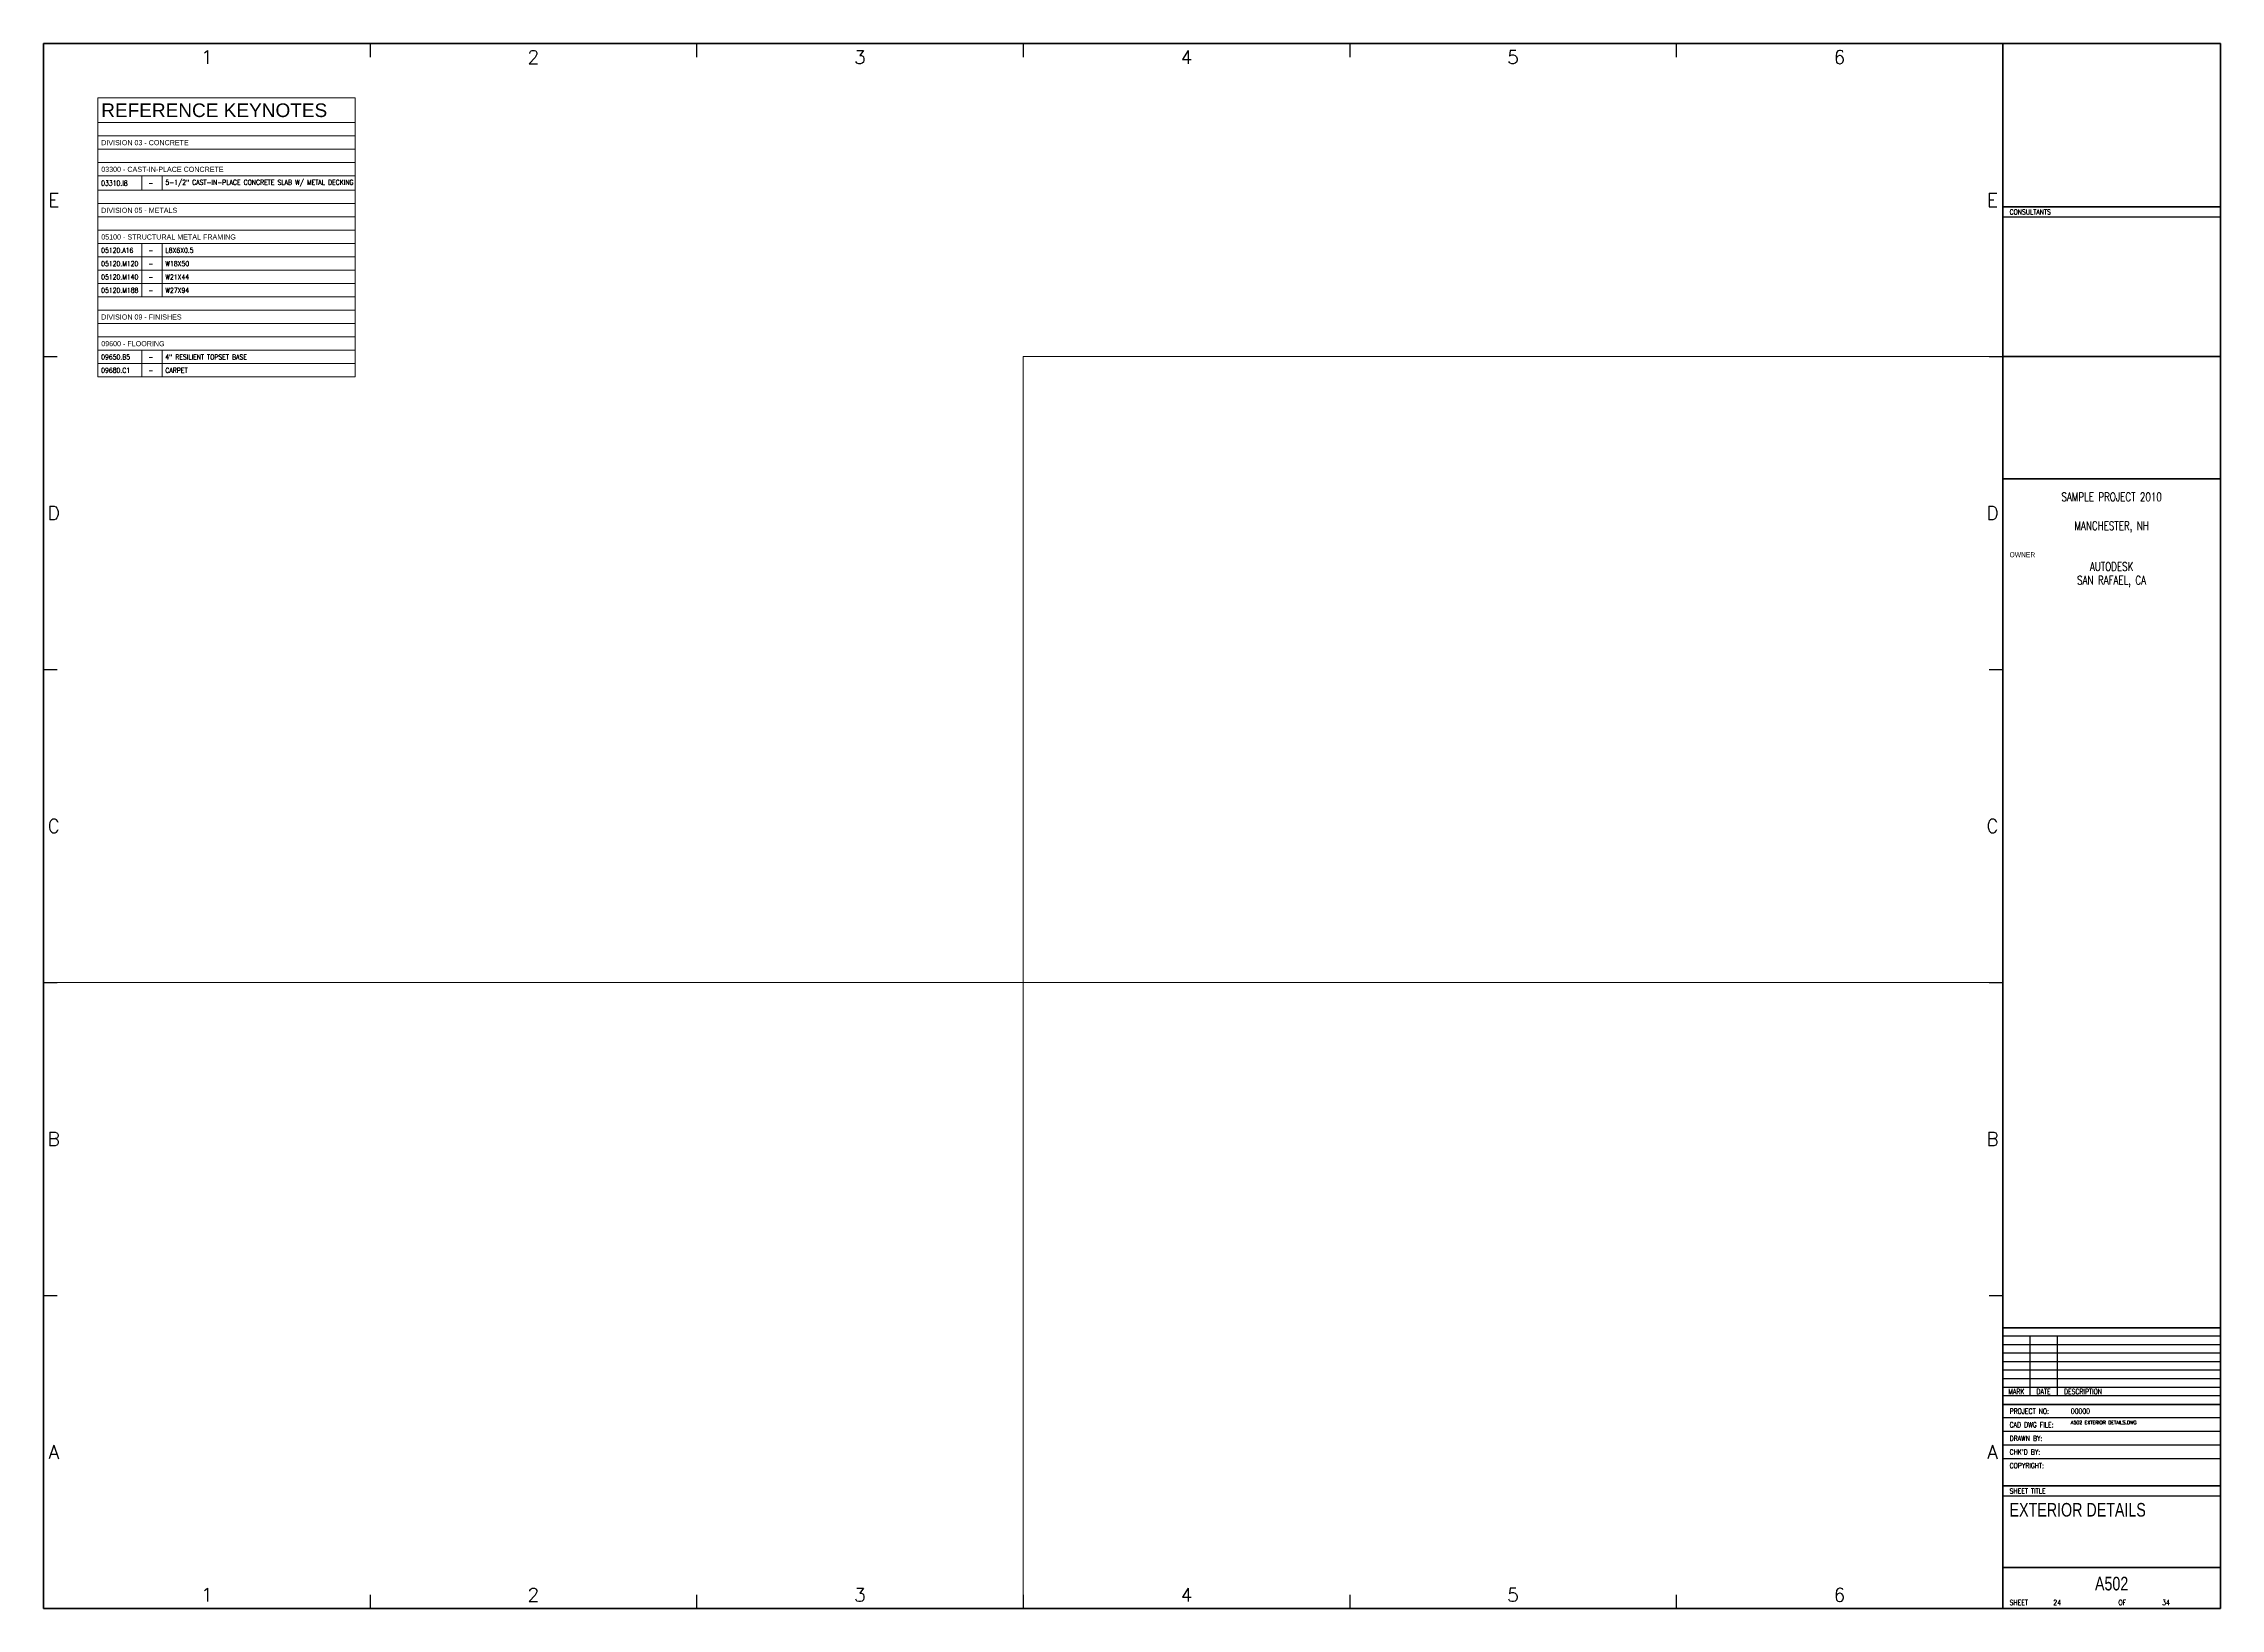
# Paper-space layout 'A502 Interior Details' of a CAD drawing. Header units: inches. Extents: x 0 to 40, y 0 to 28.8.
import ezdxf
from ezdxf.enums import TextEntityAlignment as Align

# ---------------------------------------------------------------- set-up
doc = ezdxf.new("R2010")
doc.units = ezdxf.units.IN
doc.header["$LTSCALE"] = 0.5
doc.header["$MEASUREMENT"] = 0
doc.layers.get('0').update_dxf_attribs({"lineweight": 18})
doc.layers.get('Defpoints').update_dxf_attribs({"color": 140, "lineweight": 18})
for name, color, linetype, lineweight in [('A-Anno-Note', 231, 'Continuous', 25), ('A-Anno-Titl', 233, 'Continuous', 50), ('A-Anno-Titl-Bdry', 239, 'Continuous', 200), ('A-Anno-Titl-Note', 231, 'Continuous', 25), ('A-Anno-Titl-Otln', 236, 'Continuous', 140), ('A-Anno-Titl-Thin', 231, 'Continuous', 25)]:
    doc.layers.add(name, color=color, linetype=linetype, lineweight=lineweight)
doc.layers.add('G-Anno-Nplt', color=140, linetype='Continuous', lineweight=18, plot=False)
doc.styles.add('Arch-Dim', font='romans.shx', dxfattribs={"width": 0.75})
doc.styles.add('RomanS', font='romans.shx')
doc.styles.add('Schedule-Header', font='arial.ttf')
doc.styles.add('Title-Fine', font='romans.shx', dxfattribs={"width": 0.75})
doc.styles.add('Title-Normal', font='arial.ttf', dxfattribs={"width": 0.75})

# ---------------------------------------------------------------- blocks, each defined once
blk = doc.blocks.new('*T5')
at = {"layer": 'A-Anno-Note', "color": 0, "linetype": 'ByBlock', "lineweight": -2, "transparency": 16777216}
for p, q in [((0, 0), (4.724, 0)), ((0, 0), (0, -0.453)), ((4.724, 0), (4.724, -0.453))]:
    blk.add_line(p, q, dxfattribs=at)
at = {"layer": 'Defpoints', "color": 8, "linetype": 'ByBlock', "lineweight": 0, "transparency": 16777216}
for p, q in [((0, -0.453), (4.724, -0.453)), ((0, -0.453), (0, -5.126)), ((0, -0.698), (4.724, -0.698)), ((4.724, -0.453), (4.724, -5.126)), ((0, -0.943), (4.724, -0.943)), ((0, -1.188), (4.724, -1.188)), ((0, -1.433), (4.724, -1.433)), ((0.809, -1.433), (0.809, -1.696)), ((1.179, -1.433), (1.179, -1.696)), ((0, -1.696), (4.724, -1.696)), ((0, -1.941), (4.724, -1.941)), ((0, -2.186), (4.724, -2.186)), ((0, -2.431), (4.724, -2.431)), ((0, -2.676), (4.724, -2.676)), ((0.809, -2.676), (0.809, -3.656)), ((1.179, -2.676), (1.179, -3.656)), ((0, -2.921), (4.724, -2.921)), ((0, -3.166), (4.724, -3.166)), ((0, -3.411), (4.724, -3.411)), ((0, -3.656), (4.724, -3.656)), ((0, -3.901), (4.724, -3.901)), ((0, -4.146), (4.724, -4.146)), ((0, -4.391), (4.724, -4.391)), ((0, -4.636), (4.724, -4.636)), ((0.809, -4.636), (0.809, -5.126)), ((1.179, -4.636), (1.179, -5.126)), ((0, -4.881), (4.724, -4.881)), ((0, -5.126), (4.724, -5.126))]:
    blk.add_line(p, q, dxfattribs=at)
at = {"layer": 'A-Anno-Note', "color": 0, "transparency": 16777216, "attachment_point": 4}
for s, insert, char_height, width, style in [('REFERENCE KEYNOTES', (0.06, -0.227), 0.25, 4.60442, 'Schedule-Header'), ('DIVISION 03 - CONCRETE', (0.06, -0.821), 0.09375, 4.60442, 'Schedule-Header'), ('03300 - CAST-IN-PLACE CONCRETE', (0.06, -1.311), 0.09375, 4.60442, 'Schedule-Header'), ('03310.I8', (0.06, -1.565), 0.0938, 0.68946, 'Title-Fine'), (' - ', (0.869, -1.565), 0.0938, 0.25, 'Title-Fine'), ('5-1/2" CAST-IN-PLACE CONCRETE SLAB W/ METAL DECKING', (1.239, -1.565), 0.09375, 3.42496, 'Title-Fine'), ('DIVISION 05 - METALS', (0.06, -2.064), 0.09375, 4.60442, 'Schedule-Header'), ('05100 - STRUCTURAL METAL FRAMING', (0.06, -2.554), 0.09375, 4.60442, 'Schedule-Header'), ('05120.A16', (0.06, -2.799), 0.0938, 0.68946, 'Title-Fine'), ('L8X6X0.5', (1.239, -2.799), 0.0938, 3.42496, 'Title-Fine'), ('05120.M120', (0.06, -3.044), 0.0938, 0.68946, 'Title-Fine'), (' - ', (0.869, -2.799), 0.0938, 0.25, 'Title-Fine'), (' - ', (0.869, -3.044), 0.0938, 0.25, 'Title-Fine'), ('W18X50', (1.239, -3.044), 0.0938, 3.42496, 'Title-Fine'), ('05120.M140', (0.06, -3.289), 0.0938, 0.68946, 'Title-Fine'), ('05120.M188', (0.06, -3.534), 0.0938, 0.68946, 'Title-Fine'), (' - ', (0.869, -3.289), 0.0938, 0.25, 'Title-Fine'), (' - ', (0.869, -3.534), 0.0938, 0.25, 'Title-Fine'), ('W21X44', (1.239, -3.289), 0.0938, 3.42496, 'Title-Fine'), ('W27X94', (1.239, -3.534), 0.0938, 3.42496, 'Title-Fine'), ('DIVISION 09 - FINISHES', (0.06, -4.024), 0.09375, 4.60442, 'Schedule-Header'), ('09600 - FLOORING', (0.06, -4.514), 0.09375, 4.60442, 'Schedule-Header'), ('09650.B5', (0.06, -4.759), 0.0938, 0.68946, 'Title-Fine'), (' - ', (0.869, -4.759), 0.0938, 0.25, 'Title-Fine'), ('4" RESILIENT TOPSET BASE', (1.239, -4.759), 0.09375, 3.42496, 'Title-Fine'), ('09680.C1', (0.06, -5.004), 0.0938, 0.68946, 'Title-Fine'), (' - ', (0.869, -5.004), 0.0938, 0.25, 'Title-Fine'), ('CARPET', (1.239, -5.004), 0.0938, 3.42496, 'Title-Fine')]:
    blk.add_mtext(s, dxfattribs=dict(at, insert=insert, char_height=char_height, width=width, style=style))

psp = doc.layouts.new('A502 Interior Details')

# ---------------------------------------------------------------- linework, layer by layer
at = {"layer": 'A-Anno-Titl-Bdry'}
for p, q in [((36, 25.75), (40, 25.75)), ((36, 23), (40, 23)), ((40, 20.75), (36, 20.75)), ((40, 5.156), (36, 5.156)), ((40, 3.75), (36, 3.75)), ((40, 2.25), (36, 2.25)), ((40, 0.75), (36, 0.75))]:
    psp.add_line(p, q, dxfattribs=at)
at = {"layer": 'A-Anno-Titl-Otln'}
psp.add_line((36, 28.75), (36, 0), dxfattribs=at)
psp.add_lwpolyline([(0, 0), (40, 0), (40, 28.75), (0, 28.75)], close=True, dxfattribs=at)
at = {"layer": 'A-Anno-Titl-Thin'}
for p, q in [((6, 28.75), (6, 28.5)), ((12, 28.75), (12, 28.5)), ((18, 28.75), (18, 28.5)), ((24, 28.75), (24, 28.5)), ((30, 28.75), (30, 28.5)), ((40, 25.562), (36, 25.562)), ((0, 23), (0.25, 23)), ((35.75, 23), (36, 23)), ((0, 17.25), (0.25, 17.25)), ((35.75, 17.25), (36, 17.25)), ((0, 11.5), (0.25, 11.5)), ((35.75, 11.5), (36, 11.5)), ((0, 5.75), (0.25, 5.75)), ((35.75, 5.75), (36, 5.75)), ((40, 5), (36, 5)), ((40, 4.844), (36, 4.844)), ((36.5, 5), (36.5, 3.906)), ((37, 5), (37, 3.906)), ((40, 4.688), (36, 4.688)), ((40, 4.531), (36, 4.531)), ((40, 4.375), (36, 4.375)), ((40, 4.219), (36, 4.219)), ((40, 4.062), (36, 4.062)), ((40, 3.906), (36, 3.906)), ((40, 3.5), (36, 3.5)), ((40, 3.25), (36, 3.25)), ((40, 3), (36, 3)), ((40, 2.75), (36, 2.75)), ((40, 2.062), (36, 2.062)), ((6, 0.25), (6, 0)), ((12, 0.25), (12, 0)), ((18, 0.25), (18, 0)), ((24, 0.25), (24, 0)), ((30, 0.25), (30, 0))]:
    psp.add_line(p, q, dxfattribs=at)
at = {"layer": 'G-Anno-Nplt'}
for points in [[(18, 11.5), (18, 23), (36, 23), (36, 11.5)], [(0, 0), (0, 11.5), (18, 11.5), (18, 0)], [(18, 0), (18, 11.5), (36, 11.5), (36, 0)]]:
    psp.add_lwpolyline(points, close=True, dxfattribs=at)

# ---------------------------------------------------------------- block references
psp.add_blockref('*T5', (1, 27.75))

# ---------------------------------------------------------------- texts
at = {"layer": 'A-Anno-Titl', "style": 'RomanS'}
for s, p in [('1', (3, 28.5)), ('2', (9, 28.5)), ('3', (15, 28.5)), ('4', (21, 28.5)), ('5', (27, 28.5)), ('6', (33, 28.5)), ('E', (0.188, 25.875)), ('E', (35.812, 25.875)), ('D', (0.188, 20.125)), ('D', (35.812, 20.125)), ('C', (0.188, 14.375)), ('C', (35.812, 14.375)), ('B', (0.188, 8.625)), ('B', (35.812, 8.625)), ('A', (0.188, 2.875)), ('A', (35.812, 2.875)), ('1', (3, 0.25)), ('2', (9, 0.25)), ('3', (15, 0.25)), ('4', (21, 0.25)), ('5', (27, 0.25)), ('6', (33, 0.25))]:
    psp.add_text(s, height=0.25, dxfattribs=at).set_placement(p, align=Align.MIDDLE)
at = {"layer": 'A-Anno-Titl'}
for s, insert, char_height, width, attachment_point, style in [('SAMPLE PROJECT 2010', (38, 20.5), 0.15625, 3.76213, 2, 'Arch-Dim'), ('MANCHESTER, NH', (38, 19.969), 0.15625, 3.76213, 2, 'Arch-Dim'), ('AUTODESK', (38, 19.219), 0.1562, 3.76114, 2, 'Arch-Dim'), ('SAN RAFAEL, CA', (38, 18.969), 0.15625, 3.74076, 2, 'Arch-Dim'), ('00000', (37.25, 3.577), 0.0938, 2.625, 7, 'Title-Fine'), ('A502 EXTERIOR DETAILS.DWG', (37.25, 3.448), 0.0625, 2.625, 1, 'RomanS'), ('EXTERIOR DETAILS', (36.125, 1.938), 0.25, 3.75, 1, 'Title-Normal'), ('A502', (38, 0.328), 0.25, 3.76152, 8, 'Title-Normal'), ('24', (37, 0.062), 0.0938, 1, 8, 'Arch-Dim'), ('34', (39, 0.062), 0.0938, 1, 8, 'Arch-Dim')]:
    psp.add_mtext(s, dxfattribs=dict(at, insert=insert, char_height=char_height, width=width, attachment_point=attachment_point, style=style))
at = {"layer": 'A-Anno-Titl-Note', "width": 0.75}
for s, height, style, p in [('CONSULTANTS', 0.09375, 'Title-Fine', (36.125, 25.609)), ('OWNER', 0.0938, 'Title-Normal', (36.125, 19.312)), ('DESCRIPTION', 0.09375, 'Title-Fine', (37.125, 3.938)), ('PROJECT NO:', 0.09375, 'Title-Fine', (36.125, 3.577)), ('CAD DWG FILE:', 0.09375, 'Title-Fine', (36.125, 3.327)), ("CHK'D BY:", 0.0938, 'Title-Fine', (36.125, 2.827)), ('DRAWN BY:', 0.0938, 'Title-Fine', (36.125, 3.077)), ('COPYRIGHT:', 0.0938, 'Title-Fine', (36.125, 2.577)), ('SHEET TITLE', 0.09375, 'Title-Fine', (36.125, 2.109)), ('SHEET', 0.0938, 'Title-Fine', (36.125, 0.062)), ('OF', 0.0938, 'Title-Fine', (38.125, 0.062))]:
    psp.add_text(s, height=height, dxfattribs=dict(at, style=style)).set_placement(p)
at = {"layer": 'A-Anno-Titl-Note', "style": 'Title-Fine', "width": 0.75}
for s, p in [('MARK', (36.25, 3.938)), ('DATE', (36.75, 3.938))]:
    psp.add_text(s, height=0.0938, dxfattribs=at).set_placement(p, align=Align.CENTER)

# ---------------------------------------------------------------- viewports
at = {"layer": 'G-Anno-Nplt'}
for center, view_center_point, status in [((27, 17.25), (5211.329, 407.316), 3), ((9, 5.75), (4750.936, 241.151), 4)]:
    vp = psp.add_viewport(center=center, size=(18, 11.5), view_center_point=view_center_point, view_height=138, status=status, dxfattribs=at)
    vp.frozen_layers = ['A-Anno-Titl', 'A-Anno-Titl-Bdry', 'A-Anno-Titl-Note', 'A-Anno-Titl-Otln', 'A-Anno-Titl-Thin', 'Defpoints']
vp = psp.add_viewport(center=(27, 5.75), size=(18, 11.5), view_center_point=(5694.88, 552.02), view_height=138, dxfattribs=at)
vp.frozen_layers = ['A-Anno-Titl', 'A-Anno-Titl-Bdry', 'A-Anno-Titl-Otln', 'A-Anno-Titl-Thin', 'Defpoints']

doc.saveas('drawing.dxf')
